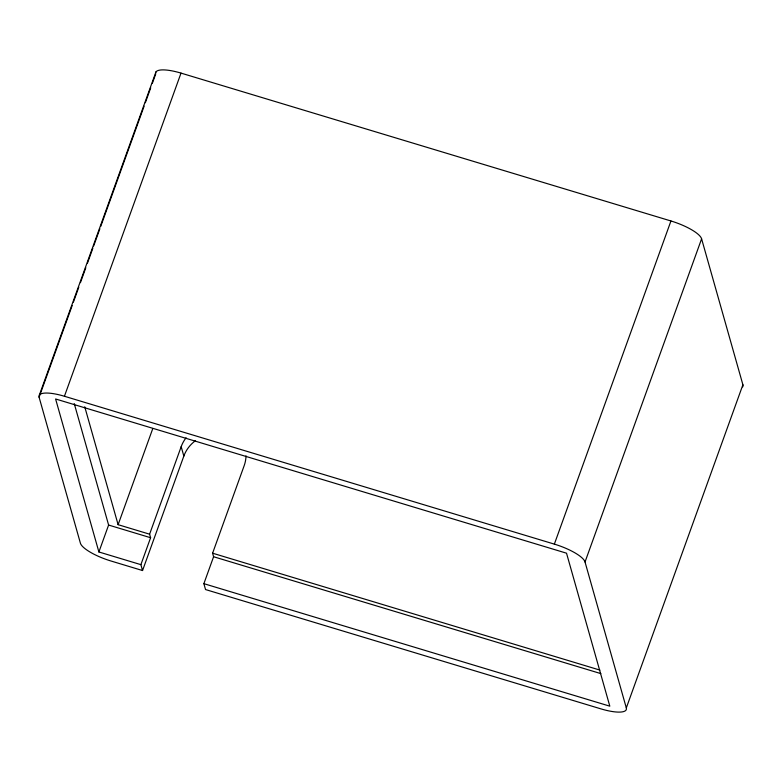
<?xml version="1.0" encoding="UTF-8"?>
<svg xmlns="http://www.w3.org/2000/svg" width="782" height="782" viewBox="0 0 782 782"><rect width="100%" height="100%" fill="white"/><g stroke="black" fill="none" stroke-linecap="round" stroke-linejoin="round"><path stroke-width="1.17" d="M39.364 395.076L155.95 71.924M195.353 440.755A33.47 31.612 -15.8 0 0 183.838 456.082L142.549 570.537L111.054 561.026A29.755 8.103 19.8 0 1 80.399 543.167L39.1 397.227L72.179 305.557M73.41 302.116L78.787 287.219M80.438 282.634L85.815 267.737M87.467 263.153L92.843 248.256M93.674 245.959L99.871 228.774M100.702 226.487L144.113 106.156M145.354 102.716L150.721 87.819M152.382 83.234L155.686 74.075A29.755 8.103 19.8 0 1 181.013 73.107L670.946 220.974A29.755 8.103 19.8 0 1 701.601 238.833L742.9 384.773A29.755 8.103 19.8 0 1 742.636 386.924M39.1 397.227A29.755 8.103 19.8 0 1 64.427 396.259L181.013 73.107M142.549 570.537L140.887 564.653L98.894 551.975L108.61 525.045L74.241 403.58M140.887 564.653L150.603 537.723L149.606 534.194L118.111 524.683L152.813 428.477M149.606 534.194L181.18 446.669A33.47 31.612 -15.8 0 1 186.096 437.773M742.9 384.773L626.314 707.925A29.755 8.103 19.8 0 1 600.987 708.893L205.539 589.55L203.877 583.665L213.594 556.735L212.596 553.197L244.17 465.681A33.47 31.612 -15.8 0 0 246.007 455.847M626.314 707.925L585.024 561.994A29.755 8.103 19.8 0 0 554.36 544.125L670.946 220.974M585.024 561.994L701.601 238.833M64.427 396.259L554.36 544.125M212.596 553.197L599.872 670.086M108.61 525.045L150.603 537.723M213.594 556.735L600.869 673.615M203.877 583.665L609.813 706.175L566.52 553.187L55.6 398.976L98.894 551.975M181.18 446.669L183.838 456.082M84.739 406.767L118.111 524.683"/></g></svg>
